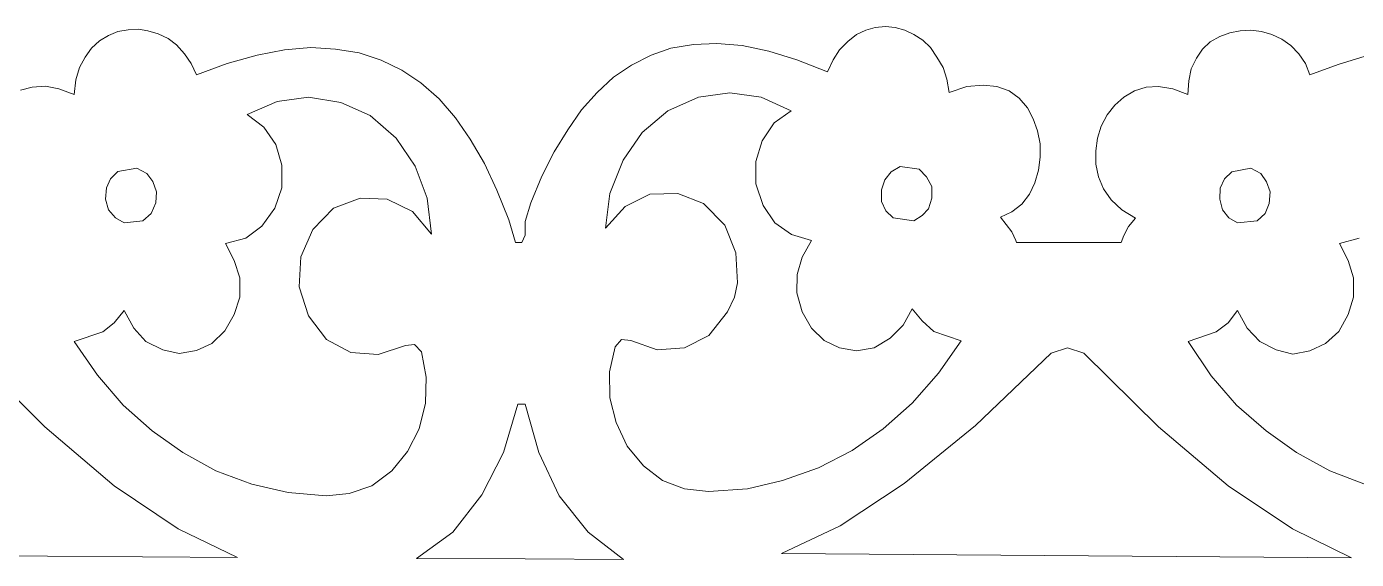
# Model space of a CAD drawing. Header units: inches. Extents: x -3.13 to 3.65, y -3.34 to 4.05.
# Drawn here: x -0.488 to 0.396, y 3.631 to 3.985 of the extents above; entities that cross this region are included whole.
import ezdxf

# ---------------------------------------------------------------- set-up
doc = ezdxf.new("R2010")
doc.units = ezdxf.units.IN
doc.header["$MEASUREMENT"] = 0
doc.layers.add('Katman 1', color=7, linetype='Continuous')

msp = doc.modelspace()

# ---------------------------------------------------------------- linework, layer by layer
at = {"layer": 'Katman 1', "color": 250, "lineweight": 9}
for points in [[(-0.43967, 3.97593), (-0.43967, 3.97593), (-0.43373, 3.97937), (-0.43373, 3.97937)], [(-0.43373, 3.97937), (-0.43373, 3.97937), (-0.42744, 3.98217), (-0.42744, 3.98217)], [(-0.42744, 3.98217), (-0.42744, 3.98217), (-0.42078, 3.98324), (-0.42078, 3.98324)], [(-0.42078, 3.98324), (-0.42078, 3.98324), (-0.4138, 3.98359), (-0.4138, 3.98359)], [(-0.4138, 3.98359), (-0.4138, 3.98359), (-0.40751, 3.98255), (-0.40751, 3.98255)], [(-0.40751, 3.98255), (-0.40751, 3.98255), (-0.40084, 3.98046), (-0.40084, 3.98046)], [(-0.40084, 3.98046), (-0.40084, 3.98046), (-0.39417, 3.9773), (-0.39417, 3.9773)], [(-0.39417, 3.9773), (-0.39417, 3.9773), (-0.38857, 3.9731), (-0.38857, 3.9731)], [(0.05765, 3.97552), (0.05765, 3.97552), (0.06323, 3.98008), (0.06323, 3.98008)], [(0.06323, 3.98008), (0.06323, 3.98008), (0.06954, 3.98288), (0.06954, 3.98288)], [(0.06954, 3.98288), (0.06954, 3.98288), (0.07583, 3.98466), (0.07583, 3.98466)], [(0.07583, 3.98466), (0.07583, 3.98466), (0.0825, 3.98533), (0.0825, 3.98533)], [(0.0825, 3.98533), (0.0825, 3.98533), (0.08912, 3.98466), (0.08912, 3.98466)], [(0.08912, 3.98466), (0.08912, 3.98466), (0.09543, 3.98288), (0.09543, 3.98288)], [(0.09543, 3.98288), (0.09543, 3.98288), (0.10139, 3.98008), (0.10139, 3.98008)], [(0.10139, 3.98008), (0.10139, 3.98008), (0.10734, 3.97621), (0.10734, 3.97621)], [(0.29844, 3.97522), (0.29844, 3.97522), (0.30473, 3.9787), (0.30473, 3.9787)], [(0.30473, 3.9787), (0.30473, 3.9787), (0.31135, 3.98117), (0.31135, 3.98117)], [(0.31135, 3.98117), (0.31135, 3.98117), (0.31833, 3.98255), (0.31833, 3.98255)], [(0.31833, 3.98255), (0.31833, 3.98255), (0.32535, 3.98288), (0.32535, 3.98288)], [(0.32535, 3.98288), (0.32535, 3.98288), (0.33235, 3.98217), (0.33235, 3.98217)], [(0.33235, 3.98217), (0.33235, 3.98217), (0.33936, 3.98008), (0.33936, 3.98008)], [(0.33936, 3.98008), (0.33936, 3.98008), (0.346, 3.97693), (0.346, 3.97693)], [(0.346, 3.97693), (0.346, 3.97693), (0.35196, 3.97275), (0.35196, 3.97275)], [(-0.44918, 3.96506), (-0.44918, 3.96506), (-0.44495, 3.97097), (-0.44495, 3.97097)], [(-0.44495, 3.97097), (-0.44495, 3.97097), (-0.43967, 3.97593), (-0.43967, 3.97593)], [(-0.38857, 3.9731), (-0.38857, 3.9731), (-0.38333, 3.96712), (-0.38333, 3.96712)], [(-0.33504, 3.96644), (-0.33504, 3.96644), (-0.31686, 3.96993), (-0.31686, 3.96993)], [(-0.31686, 3.96993), (-0.31686, 3.96993), (-0.29935, 3.97135), (-0.29935, 3.97135)], [(-0.29935, 3.97135), (-0.29935, 3.97135), (-0.28291, 3.9703), (-0.28291, 3.9703)], [(-0.28291, 3.9703), (-0.28291, 3.9703), (-0.26715, 3.96784), (-0.26715, 3.96784)], [(-0.26715, 3.96784), (-0.26715, 3.96784), (-0.25246, 3.96294), (-0.25246, 3.96294)], [(-0.07322, 3.96644), (-0.07322, 3.96644), (-0.05998, 3.97097), (-0.05998, 3.97097)], [(-0.05998, 3.97097), (-0.05998, 3.97097), (-0.04489, 3.97343), (-0.04489, 3.97343)], [(-0.04489, 3.97343), (-0.04489, 3.97343), (-0.02951, 3.97413), (-0.02951, 3.97413)], [(-0.02951, 3.97413), (-0.02951, 3.97413), (-0.01273, 3.97275), (-0.01273, 3.97275)], [(-0.01273, 3.97275), (-0.01273, 3.97275), (0.00514, 3.9689), (0.00514, 3.9689)], [(0.00514, 3.9689), (0.00514, 3.9689), (0.02369, 3.9633), (0.02369, 3.9633)], [(0.04783, 3.9633), (0.04783, 3.9633), (0.05203, 3.96993), (0.05203, 3.96993)], [(0.05203, 3.96993), (0.05203, 3.96993), (0.05765, 3.97552), (0.05765, 3.97552)], [(0.10734, 3.97621), (0.10734, 3.97621), (0.11259, 3.97135), (0.11259, 3.97135)], [(0.11259, 3.97135), (0.11259, 3.97135), (0.11677, 3.96506), (0.11677, 3.96506)], [(0.28933, 3.96435), (0.28933, 3.96435), (0.29315, 3.9703), (0.29315, 3.9703)], [(0.29315, 3.9703), (0.29315, 3.9703), (0.29844, 3.97522), (0.29844, 3.97522)], [(0.35196, 3.97275), (0.35196, 3.97275), (0.3572, 3.96712), (0.3572, 3.96712)], [(-0.45298, 3.95804), (-0.45298, 3.95804), (-0.44918, 3.96506), (-0.44918, 3.96506)], [(-0.38333, 3.96712), (-0.38333, 3.96712), (-0.3788, 3.96081), (-0.3788, 3.96081)], [(-0.3788, 3.96081), (-0.3788, 3.96081), (-0.37528, 3.95317), (-0.37528, 3.95317)], [(-0.37528, 3.95317), (-0.37528, 3.95317), (-0.35499, 3.96081), (-0.35499, 3.96081)], [(-0.35499, 3.96081), (-0.35499, 3.96081), (-0.33504, 3.96644), (-0.33504, 3.96644)], [(-0.25246, 3.96294), (-0.25246, 3.96294), (-0.23879, 3.95628), (-0.23879, 3.95628)], [(-0.09811, 3.95175), (-0.09811, 3.95175), (-0.08622, 3.95977), (-0.08622, 3.95977)], [(-0.08622, 3.95977), (-0.08622, 3.95977), (-0.07322, 3.96644), (-0.07322, 3.96644)], [(0.02369, 3.9633), (0.02369, 3.9633), (0.04396, 3.95523), (0.04396, 3.95523)], [(0.04396, 3.95523), (0.04396, 3.95523), (0.04783, 3.9633), (0.04783, 3.9633)], [(0.11677, 3.96506), (0.11677, 3.96506), (0.12098, 3.95804), (0.12098, 3.95804)], [(0.2858, 3.95733), (0.2858, 3.95733), (0.28933, 3.96435), (0.28933, 3.96435)], [(0.3572, 3.96712), (0.3572, 3.96712), (0.36178, 3.96081), (0.36178, 3.96081)], [(0.36178, 3.96081), (0.36178, 3.96081), (0.36458, 3.95317), (0.36458, 3.95317)], [(0.36458, 3.95317), (0.36458, 3.95317), (0.38347, 3.96015), (0.38347, 3.96015)], [(0.38347, 3.96015), (0.38347, 3.96015), (0.40131, 3.96577), (0.40131, 3.96577)], [(-0.45544, 3.94999), (-0.45544, 3.94999), (-0.45298, 3.95804), (-0.45298, 3.95804)], [(-0.23879, 3.95628), (-0.23879, 3.95628), (-0.22619, 3.94792), (-0.22619, 3.94792)], [(-0.10896, 3.94159), (-0.10896, 3.94159), (-0.09811, 3.95175), (-0.09811, 3.95175)], [(0.12098, 3.95804), (0.12098, 3.95804), (0.12341, 3.95032), (0.12341, 3.95032)], [(0.12341, 3.95032), (0.12341, 3.95032), (0.12481, 3.94159), (0.12481, 3.94159)], [(0.28409, 3.9493), (0.28409, 3.9493), (0.2858, 3.95733), (0.2858, 3.95733)], [(-0.4922, 3.94299), (-0.4922, 3.94299), (-0.48451, 3.9451), (-0.48451, 3.9451)], [(-0.48451, 3.9451), (-0.48451, 3.9451), (-0.47571, 3.94579), (-0.47571, 3.94579)], [(-0.47571, 3.94579), (-0.47571, 3.94579), (-0.46665, 3.94406), (-0.46665, 3.94406)], [(-0.46665, 3.94406), (-0.46665, 3.94406), (-0.45651, 3.94021), (-0.45651, 3.94021)], [(-0.45651, 3.94021), (-0.45651, 3.94021), (-0.45544, 3.94999), (-0.45544, 3.94999)], [(-0.22619, 3.94792), (-0.22619, 3.94792), (-0.21396, 3.93739), (-0.21396, 3.93739)], [(-0.11947, 3.93006), (-0.11947, 3.93006), (-0.10896, 3.94159), (-0.10896, 3.94159)], [(-0.04173, 3.93843), (-0.04173, 3.93843), (-0.02076, 3.94126), (-0.02076, 3.94126)], [(-0.02076, 3.94126), (-0.02076, 3.94126), (-0.00011, 3.93843), (-0.00011, 3.93843)], [(0.12481, 3.94159), (0.12481, 3.94159), (0.13672, 3.94546), (0.13672, 3.94546)], [(0.13672, 3.94546), (0.13672, 3.94546), (0.14759, 3.9465), (0.14759, 3.9465)], [(0.14759, 3.9465), (0.14759, 3.9465), (0.15666, 3.94546), (0.15666, 3.94546)], [(0.15666, 3.94546), (0.15666, 3.94546), (0.16472, 3.94263), (0.16472, 3.94263)], [(0.16472, 3.94263), (0.16472, 3.94263), (0.17135, 3.93772), (0.17135, 3.93772)], [(0.24102, 3.93843), (0.24102, 3.93843), (0.24802, 3.94263), (0.24802, 3.94263)], [(0.24802, 3.94263), (0.24802, 3.94263), (0.2557, 3.9451), (0.2557, 3.9451)], [(0.2557, 3.9451), (0.2557, 3.9451), (0.26411, 3.94546), (0.26411, 3.94546)], [(0.26411, 3.94546), (0.26411, 3.94546), (0.27355, 3.94406), (0.27355, 3.94406)], [(0.27355, 3.94406), (0.27355, 3.94406), (0.2834, 3.94021), (0.2834, 3.94021)], [(0.2834, 3.94021), (0.2834, 3.94021), (0.28409, 3.9493), (0.28409, 3.9493)], [(-0.32175, 3.93563), (-0.32175, 3.93563), (-0.3417, 3.9269), (-0.3417, 3.9269)], [(-0.30075, 3.93843), (-0.30075, 3.93843), (-0.32175, 3.93563), (-0.32175, 3.93563)], [(-0.27941, 3.93496), (-0.27941, 3.93496), (-0.30075, 3.93843), (-0.30075, 3.93843)], [(-0.25981, 3.92619), (-0.25981, 3.92619), (-0.27941, 3.93496), (-0.27941, 3.93496)], [(-0.21396, 3.93739), (-0.21396, 3.93739), (-0.20312, 3.92476), (-0.20312, 3.92476)], [(-0.06205, 3.92935), (-0.06205, 3.92935), (-0.04173, 3.93843), (-0.04173, 3.93843)], [(-0.00011, 3.93843), (-0.00011, 3.93843), (0.01983, 3.92935), (0.01983, 3.92935)], [(0.17135, 3.93772), (0.17135, 3.93772), (0.17696, 3.93143), (0.17696, 3.93143)], [(0.22981, 3.92657), (0.22981, 3.92657), (0.23506, 3.93319), (0.23506, 3.93319)], [(0.23506, 3.93319), (0.23506, 3.93319), (0.24102, 3.93843), (0.24102, 3.93843)], [(-0.3417, 3.9269), (-0.3417, 3.9269), (-0.33053, 3.9185), (-0.33053, 3.9185)], [(-0.24265, 3.91117), (-0.24265, 3.91117), (-0.25981, 3.92619), (-0.25981, 3.92619)], [(-0.20312, 3.92476), (-0.20312, 3.92476), (-0.1933, 3.91046), (-0.1933, 3.91046)], [(-0.12854, 3.91674), (-0.12854, 3.91674), (-0.11947, 3.93006), (-0.11947, 3.93006)], [(-0.07922, 3.91501), (-0.07922, 3.91501), (-0.06205, 3.92935), (-0.06205, 3.92935)], [(0.01983, 3.92935), (0.01983, 3.92935), (0.00863, 3.92128), (0.00863, 3.92128)], [(0.17696, 3.93143), (0.17696, 3.93143), (0.18079, 3.9241), (0.18079, 3.9241)], [(0.18079, 3.9241), (0.18079, 3.9241), (0.18361, 3.91604), (0.18361, 3.91604)], [(0.22595, 3.91919), (0.22595, 3.91919), (0.22981, 3.92657), (0.22981, 3.92657)], [(-0.33053, 3.9185), (-0.33053, 3.9185), (-0.32244, 3.90692), (-0.32244, 3.90692)], [(-0.13765, 3.90206), (-0.13765, 3.90206), (-0.12854, 3.91674), (-0.12854, 3.91674)], [(-0.0918, 3.89643), (-0.0918, 3.89643), (-0.07922, 3.91501), (-0.07922, 3.91501)], [(0.00863, 3.92128), (0.00863, 3.92128), (0.00058, 3.90941), (0.00058, 3.90941)], [(0.18361, 3.91604), (0.18361, 3.91604), (0.18537, 3.9073), (0.18537, 3.9073)], [(0.22353, 3.91117), (0.22353, 3.91117), (0.22595, 3.91919), (0.22595, 3.91919)], [(-0.32244, 3.90692), (-0.32244, 3.90692), (-0.31857, 3.8933), (-0.31857, 3.8933)], [(-0.23004, 3.89259), (-0.23004, 3.89259), (-0.24265, 3.91117), (-0.24265, 3.91117)], [(-0.1933, 3.91046), (-0.1933, 3.91046), (-0.18385, 3.89434), (-0.18385, 3.89434)], [(0.00058, 3.90941), (0.00058, 3.90941), (-0.00362, 3.89572), (-0.00362, 3.89572)], [(0.18537, 3.9073), (0.18537, 3.9073), (0.18537, 3.89854), (0.18537, 3.89854)], [(0.22246, 3.90276), (0.22246, 3.90276), (0.22353, 3.91117), (0.22353, 3.91117)], [(-0.1457, 3.88594), (-0.1457, 3.88594), (-0.13765, 3.90206), (-0.13765, 3.90206)], [(0.18537, 3.89854), (0.18537, 3.89854), (0.18432, 3.88981), (0.18432, 3.88981)], [(0.22246, 3.89399), (0.22246, 3.89399), (0.22246, 3.90276), (0.22246, 3.90276)], [(-0.42744, 3.8891), (-0.42744, 3.8891), (-0.43235, 3.88419), (-0.43235, 3.88419)], [(-0.41482, 3.89119), (-0.41482, 3.89119), (-0.42744, 3.8891), (-0.42744, 3.8891)], [(-0.40818, 3.88774), (-0.40818, 3.88774), (-0.41482, 3.89119), (-0.41482, 3.89119)], [(-0.31857, 3.8933), (-0.31857, 3.8933), (-0.31857, 3.87825), (-0.31857, 3.87825)], [(-0.22203, 3.87121), (-0.22203, 3.87121), (-0.23004, 3.89259), (-0.23004, 3.89259)], [(-0.18385, 3.89434), (-0.18385, 3.89434), (-0.17578, 3.8765), (-0.17578, 3.8765)], [(-0.10054, 3.87439), (-0.10054, 3.87439), (-0.0918, 3.89643), (-0.0918, 3.89643)], [(-0.00362, 3.89572), (-0.00362, 3.89572), (-0.00362, 3.8807), (-0.00362, 3.8807)], [(0.08212, 3.88347), (0.08212, 3.88347), (0.08634, 3.88872), (0.08634, 3.88872)], [(0.08634, 3.88872), (0.08634, 3.88872), (0.09225, 3.89223), (0.09225, 3.89223)], [(0.09225, 3.89223), (0.09225, 3.89223), (0.10488, 3.89048), (0.10488, 3.89048)], [(0.10488, 3.89048), (0.10488, 3.89048), (0.10979, 3.88556), (0.10979, 3.88556)], [(0.18432, 3.88981), (0.18432, 3.88981), (0.18186, 3.88141), (0.18186, 3.88141)], [(0.22419, 3.88556), (0.22419, 3.88556), (0.22246, 3.89399), (0.22246, 3.89399)], [(0.31276, 3.88872), (0.31276, 3.88872), (0.30784, 3.88419), (0.30784, 3.88419)], [(0.32535, 3.89119), (0.32535, 3.89119), (0.31276, 3.88872), (0.31276, 3.88872)], [(0.33202, 3.88774), (0.33202, 3.88774), (0.32535, 3.89119), (0.32535, 3.89119)], [(-0.43235, 3.88419), (-0.43235, 3.88419), (-0.43513, 3.87825), (-0.43513, 3.87825)], [(-0.40433, 3.88245), (-0.40433, 3.88245), (-0.40818, 3.88774), (-0.40818, 3.88774)], [(-0.40189, 3.87545), (-0.40189, 3.87545), (-0.40433, 3.88245), (-0.40433, 3.88245)], [(-0.15305, 3.8681), (-0.15305, 3.8681), (-0.1457, 3.88594), (-0.1457, 3.88594)], [(-0.00362, 3.8807), (-0.00362, 3.8807), (0.00129, 3.86634), (0.00129, 3.86634)], [(0.08003, 3.87687), (0.08003, 3.87687), (0.08212, 3.88347), (0.08212, 3.88347)], [(0.10979, 3.88556), (0.10979, 3.88556), (0.11328, 3.87896), (0.11328, 3.87896)], [(0.18186, 3.88141), (0.18186, 3.88141), (0.17837, 3.87405), (0.17837, 3.87405)], [(0.22737, 3.87754), (0.22737, 3.87754), (0.22419, 3.88556), (0.22419, 3.88556)], [(0.30784, 3.88419), (0.30784, 3.88419), (0.30509, 3.87788), (0.30509, 3.87788)], [(0.33587, 3.88208), (0.33587, 3.88208), (0.33202, 3.88774), (0.33202, 3.88774)], [(0.33829, 3.87545), (0.33829, 3.87545), (0.33587, 3.88208), (0.33587, 3.88208)], [(-0.43513, 3.87825), (-0.43513, 3.87825), (-0.43584, 3.87054), (-0.43584, 3.87054)], [(-0.43584, 3.87054), (-0.43584, 3.87054), (-0.43373, 3.86354), (-0.43373, 3.86354)], [(-0.40226, 3.8681), (-0.40226, 3.8681), (-0.40189, 3.87545), (-0.40189, 3.87545)], [(-0.31857, 3.87825), (-0.31857, 3.87825), (-0.32313, 3.86459), (-0.32313, 3.86459)], [(-0.28432, 3.86459), (-0.28432, 3.86459), (-0.26648, 3.87121), (-0.26648, 3.87121)], [(-0.26648, 3.87121), (-0.26648, 3.87121), (-0.24861, 3.87054), (-0.24861, 3.87054)], [(-0.24861, 3.87054), (-0.24861, 3.87054), (-0.23181, 3.86252), (-0.23181, 3.86252)], [(-0.21919, 3.84743), (-0.21919, 3.84743), (-0.22203, 3.87121), (-0.22203, 3.87121)], [(-0.17578, 3.8765), (-0.17578, 3.8765), (-0.16776, 3.85687), (-0.16776, 3.85687)], [(-0.10338, 3.85128), (-0.10338, 3.85128), (-0.10054, 3.87439), (-0.10054, 3.87439)], [(-0.07394, 3.87405), (-0.07394, 3.87405), (-0.09043, 3.86565), (-0.09043, 3.86565)], [(-0.05542, 3.87439), (-0.05542, 3.87439), (-0.07394, 3.87405), (-0.07394, 3.87405)], [(-0.03829, 3.86774), (-0.03829, 3.86774), (-0.05542, 3.87439), (-0.05542, 3.87439)], [(0.08003, 3.86914), (0.08003, 3.86914), (0.08003, 3.87687), (0.08003, 3.87687)], [(0.11328, 3.87121), (0.11328, 3.87121), (0.11114, 3.86425), (0.11114, 3.86425)], [(0.11328, 3.87896), (0.11328, 3.87896), (0.11328, 3.87121), (0.11328, 3.87121)], [(0.17837, 3.87405), (0.17837, 3.87405), (0.17313, 3.86739), (0.17313, 3.86739)], [(0.23261, 3.8702), (0.23261, 3.8702), (0.22737, 3.87754), (0.22737, 3.87754)], [(0.30509, 3.87788), (0.30509, 3.87788), (0.30473, 3.87054), (0.30473, 3.87054)], [(0.30473, 3.87054), (0.30473, 3.87054), (0.30646, 3.86354), (0.30646, 3.86354)], [(0.3376, 3.86774), (0.3376, 3.86774), (0.33829, 3.87545), (0.33829, 3.87545)], [(-0.43373, 3.86354), (-0.43373, 3.86354), (-0.42918, 3.8583), (-0.42918, 3.8583)], [(-0.4054, 3.86109), (-0.4054, 3.86109), (-0.40226, 3.8681), (-0.40226, 3.8681)], [(-0.32313, 3.86459), (-0.32313, 3.86459), (-0.33191, 3.8527), (-0.33191, 3.8527)], [(-0.29793, 3.85056), (-0.29793, 3.85056), (-0.28432, 3.86459), (-0.28432, 3.86459)], [(-0.23181, 3.86252), (-0.23181, 3.86252), (-0.21919, 3.84743), (-0.21919, 3.84743)], [(-0.15689, 3.85585), (-0.15689, 3.85585), (-0.15305, 3.8681), (-0.15305, 3.8681)], [(-0.09043, 3.86565), (-0.09043, 3.86565), (-0.10338, 3.85128), (-0.10338, 3.85128)], [(-0.02426, 3.85339), (-0.02426, 3.85339), (-0.03829, 3.86774), (-0.03829, 3.86774)], [(0.00129, 3.86634), (0.00129, 3.86634), (0.00898, 3.85481), (0.00898, 3.85481)], [(0.08283, 3.86285), (0.08283, 3.86285), (0.08003, 3.86914), (0.08003, 3.86914)], [(0.08774, 3.8583), (0.08774, 3.8583), (0.08283, 3.86285), (0.08283, 3.86285)], [(0.11114, 3.86425), (0.11114, 3.86425), (0.10696, 3.85967), (0.10696, 3.85967)], [(0.16648, 3.86214), (0.16648, 3.86214), (0.15912, 3.85865), (0.15912, 3.85865)], [(0.17313, 3.86739), (0.17313, 3.86739), (0.16648, 3.86214), (0.16648, 3.86214)], [(0.23964, 3.86354), (0.23964, 3.86354), (0.23261, 3.8702), (0.23261, 3.8702)], [(0.2487, 3.85794), (0.2487, 3.85794), (0.23964, 3.86354), (0.23964, 3.86354)], [(0.30646, 3.86354), (0.30646, 3.86354), (0.31064, 3.8583), (0.31064, 3.8583)], [(0.3348, 3.86109), (0.3348, 3.86109), (0.3376, 3.86774), (0.3376, 3.86774)], [(-0.42918, 3.8583), (-0.42918, 3.8583), (-0.42322, 3.85481), (-0.42322, 3.85481)], [(-0.42322, 3.85481), (-0.42322, 3.85481), (-0.411, 3.85619), (-0.411, 3.85619)], [(-0.411, 3.85619), (-0.411, 3.85619), (-0.4054, 3.86109), (-0.4054, 3.86109)], [(-0.16776, 3.85687), (-0.16776, 3.85687), (-0.1632, 3.84183), (-0.1632, 3.84183)], [(-0.15689, 3.84674), (-0.15689, 3.84674), (-0.15689, 3.85585), (-0.15689, 3.85585)], [(-0.01693, 3.83485), (-0.01693, 3.83485), (-0.02426, 3.85339), (-0.02426, 3.85339)], [(0.00898, 3.85481), (0.00898, 3.85481), (0.0202, 3.84712), (0.0202, 3.84712)], [(0.10139, 3.85619), (0.10139, 3.85619), (0.08774, 3.8583), (0.08774, 3.8583)], [(0.10696, 3.85967), (0.10696, 3.85967), (0.10139, 3.85619), (0.10139, 3.85619)], [(0.15912, 3.85865), (0.15912, 3.85865), (0.16648, 3.84887), (0.16648, 3.84887)], [(0.24417, 3.85236), (0.24417, 3.85236), (0.2487, 3.85794), (0.2487, 3.85794)], [(0.31064, 3.8583), (0.31064, 3.8583), (0.31657, 3.85481), (0.31657, 3.85481)], [(0.31657, 3.85481), (0.31657, 3.85481), (0.32953, 3.85619), (0.32953, 3.85619)], [(0.32953, 3.85619), (0.32953, 3.85619), (0.3348, 3.86109), (0.3348, 3.86109)], [(-0.34242, 3.84465), (-0.34242, 3.84465), (-0.35602, 3.84116), (-0.35602, 3.84116)], [(-0.33191, 3.8527), (-0.33191, 3.8527), (-0.34242, 3.84465), (-0.34242, 3.84465)], [(-0.30599, 3.83239), (-0.30599, 3.83239), (-0.29793, 3.85056), (-0.29793, 3.85056)], [(-0.15901, 3.84183), (-0.15901, 3.84183), (-0.15689, 3.84674), (-0.15689, 3.84674)], [(0.0202, 3.84712), (0.0202, 3.84712), (0.03347, 3.84325), (0.03347, 3.84325)], [(0.16648, 3.84887), (0.16648, 3.84887), (0.16926, 3.84325), (0.16926, 3.84325)], [(0.23926, 3.84183), (0.23926, 3.84183), (0.24102, 3.84641), (0.24102, 3.84641)], [(0.24102, 3.84641), (0.24102, 3.84641), (0.24417, 3.85236), (0.24417, 3.85236)], [(0.39745, 3.84465), (0.39745, 3.84465), (0.38418, 3.84116), (0.38418, 3.84116)], [(-0.35602, 3.84116), (-0.35602, 3.84116), (-0.35013, 3.82994), (-0.35013, 3.82994)], [(-0.1632, 3.84183), (-0.1632, 3.84183), (-0.15901, 3.84183), (-0.15901, 3.84183)], [(0.03347, 3.84325), (0.03347, 3.84325), (0.02718, 3.83205), (0.02718, 3.83205)], [(0.16926, 3.84325), (0.16926, 3.84325), (0.16963, 3.84183), (0.16963, 3.84183)], [(0.16963, 3.84183), (0.16963, 3.84183), (0.23926, 3.84183), (0.23926, 3.84183)], [(0.38418, 3.84116), (0.38418, 3.84116), (0.39009, 3.82994), (0.39009, 3.82994)], [(-0.35013, 3.82994), (-0.35013, 3.82994), (-0.34657, 3.81841), (-0.34657, 3.81841)], [(-0.30704, 3.81245), (-0.30704, 3.81245), (-0.30599, 3.83239), (-0.30599, 3.83239)], [(-0.01584, 3.81492), (-0.01584, 3.81492), (-0.01693, 3.83485), (-0.01693, 3.83485)], [(0.02718, 3.83205), (0.02718, 3.83205), (0.024, 3.8205), (0.024, 3.8205)], [(0.39009, 3.82994), (0.39009, 3.82994), (0.39358, 3.81841), (0.39358, 3.81841)], [(-0.34657, 3.81841), (-0.34657, 3.81841), (-0.34657, 3.80544), (-0.34657, 3.80544)], [(0.024, 3.8205), (0.024, 3.8205), (0.02369, 3.80825), (0.02369, 3.80825)], [(0.39358, 3.81841), (0.39358, 3.81841), (0.39358, 3.80544), (0.39358, 3.80544)], [(-0.30075, 3.79318), (-0.30075, 3.79318), (-0.30704, 3.81245), (-0.30704, 3.81245)], [(-0.01765, 3.80544), (-0.01765, 3.80544), (-0.01584, 3.81492), (-0.01584, 3.81492)], [(-0.34657, 3.80544), (-0.34657, 3.80544), (-0.35013, 3.79389), (-0.35013, 3.79389)], [(-0.02251, 3.79565), (-0.02251, 3.79565), (-0.01765, 3.80544), (-0.01765, 3.80544)], [(0.02369, 3.80825), (0.02369, 3.80825), (0.02718, 3.79565), (0.02718, 3.79565)], [(0.39358, 3.80544), (0.39358, 3.80544), (0.39009, 3.79389), (0.39009, 3.79389)], [(-0.42322, 3.79667), (-0.42322, 3.79667), (-0.42989, 3.78831), (-0.42989, 3.78831)], [(-0.41695, 3.78482), (-0.41695, 3.78482), (-0.42322, 3.79667), (-0.42322, 3.79667)], [(-0.35013, 3.79389), (-0.35013, 3.79389), (-0.35642, 3.78307), (-0.35642, 3.78307)], [(-0.28888, 3.77744), (-0.28888, 3.77744), (-0.30075, 3.79318), (-0.30075, 3.79318)], [(-0.03478, 3.77991), (-0.03478, 3.77991), (-0.02251, 3.79565), (-0.02251, 3.79565)], [(0.02718, 3.79565), (0.02718, 3.79565), (0.03347, 3.78482), (0.03347, 3.78482)], [(0.09439, 3.78691), (0.09439, 3.78691), (0.1003, 3.79776), (0.1003, 3.79776)], [(0.1003, 3.79776), (0.1003, 3.79776), (0.10696, 3.78969), (0.10696, 3.78969)], [(0.31657, 3.79667), (0.31657, 3.79667), (0.31029, 3.78831), (0.31029, 3.78831)], [(0.32293, 3.78482), (0.32293, 3.78482), (0.31657, 3.79667), (0.31657, 3.79667)], [(0.39009, 3.79389), (0.39009, 3.79389), (0.3838, 3.78274), (0.3838, 3.78274)], [(-0.4376, 3.78236), (-0.4376, 3.78236), (-0.45651, 3.77607), (-0.45651, 3.77607)], [(-0.42989, 3.78831), (-0.42989, 3.78831), (-0.4376, 3.78236), (-0.4376, 3.78236)], [(-0.40889, 3.77607), (-0.40889, 3.77607), (-0.41695, 3.78482), (-0.41695, 3.78482)], [(-0.35642, 3.78307), (-0.35642, 3.78307), (-0.36515, 3.77467), (-0.36515, 3.77467)], [(0.03347, 3.78482), (0.03347, 3.78482), (0.04187, 3.77676), (0.04187, 3.77676)], [(0.08561, 3.77816), (0.08561, 3.77816), (0.09439, 3.78691), (0.09439, 3.78691)], [(0.10696, 3.78969), (0.10696, 3.78969), (0.11467, 3.78274), (0.11467, 3.78274)], [(0.11467, 3.78274), (0.11467, 3.78274), (0.13288, 3.7764), (0.13288, 3.7764)], [(0.30226, 3.78236), (0.30226, 3.78236), (0.28371, 3.77607), (0.28371, 3.77607)], [(0.31029, 3.78831), (0.31029, 3.78831), (0.30226, 3.78236), (0.30226, 3.78236)], [(0.33131, 3.77607), (0.33131, 3.77607), (0.32293, 3.78482), (0.32293, 3.78482)], [(0.3838, 3.78274), (0.3838, 3.78274), (0.37505, 3.77467), (0.37505, 3.77467)], [(-0.45651, 3.77607), (-0.45651, 3.77607), (-0.44109, 3.75365), (-0.44109, 3.75365)], [(-0.39769, 3.77047), (-0.39769, 3.77047), (-0.40889, 3.77607), (-0.40889, 3.77607)], [(-0.36515, 3.77467), (-0.36515, 3.77467), (-0.37528, 3.77009), (-0.37528, 3.77009)], [(-0.27275, 3.76869), (-0.27275, 3.76869), (-0.28888, 3.77744), (-0.28888, 3.77744)], [(-0.23039, 3.77396), (-0.23039, 3.77396), (-0.23639, 3.77325), (-0.23639, 3.77325)], [(-0.22585, 3.76905), (-0.22585, 3.76905), (-0.23039, 3.77396), (-0.23039, 3.77396)], [(-0.09705, 3.77254), (-0.09705, 3.77254), (-0.09285, 3.77744), (-0.09285, 3.77744)], [(-0.09285, 3.77744), (-0.09285, 3.77744), (-0.08656, 3.77676), (-0.08656, 3.77676)], [(-0.08656, 3.77676), (-0.08656, 3.77676), (-0.06907, 3.77047), (-0.06907, 3.77047)], [(-0.05089, 3.77187), (-0.05089, 3.77187), (-0.03478, 3.77991), (-0.03478, 3.77991)], [(0.04187, 3.77676), (0.04187, 3.77676), (0.05203, 3.77187), (0.05203, 3.77187)], [(0.07509, 3.77187), (0.07509, 3.77187), (0.08561, 3.77816), (0.08561, 3.77816)], [(0.13288, 3.7764), (0.13288, 3.7764), (0.11781, 3.75504), (0.11781, 3.75504)], [(0.28371, 3.77607), (0.28371, 3.77607), (0.29911, 3.75329), (0.29911, 3.75329)], [(0.34213, 3.77047), (0.34213, 3.77047), (0.33131, 3.77607), (0.33131, 3.77607)], [(0.37505, 3.77467), (0.37505, 3.77467), (0.36458, 3.76976), (0.36458, 3.76976)], [(-0.52578, 3.76869), (-0.52578, 3.76869), (-0.47609, 3.71935), (-0.47609, 3.71935)], [(-0.38686, 3.768), (-0.38686, 3.768), (-0.39769, 3.77047), (-0.39769, 3.77047)], [(-0.37528, 3.77009), (-0.37528, 3.77009), (-0.38686, 3.768), (-0.38686, 3.768)], [(-0.25452, 3.76731), (-0.25452, 3.76731), (-0.27275, 3.76869), (-0.27275, 3.76869)], [(-0.23639, 3.77325), (-0.23639, 3.77325), (-0.25452, 3.76731), (-0.25452, 3.76731)], [(-0.22272, 3.75227), (-0.22272, 3.75227), (-0.22585, 3.76905), (-0.22585, 3.76905)], [(-0.10091, 3.75576), (-0.10091, 3.75576), (-0.09705, 3.77254), (-0.09705, 3.77254)], [(-0.06907, 3.77047), (-0.06907, 3.77047), (-0.05089, 3.77187), (-0.05089, 3.77187)], [(0.05203, 3.77187), (0.05203, 3.77187), (0.06323, 3.76976), (0.06323, 3.76976)], [(0.06323, 3.76976), (0.06323, 3.76976), (0.07509, 3.77187), (0.07509, 3.77187)], [(0.1423, 3.72007), (0.1423, 3.72007), (0.19272, 3.76833), (0.19272, 3.76833)], [(0.19272, 3.76833), (0.19272, 3.76833), (0.20357, 3.77187), (0.20357, 3.77187)], [(0.20357, 3.77187), (0.20357, 3.77187), (0.21441, 3.76833), (0.21441, 3.76833)], [(0.21441, 3.76833), (0.21441, 3.76833), (0.26411, 3.71935), (0.26411, 3.71935)], [(0.35333, 3.76763), (0.35333, 3.76763), (0.34213, 3.77047), (0.34213, 3.77047)], [(0.36458, 3.76976), (0.36458, 3.76976), (0.35333, 3.76763), (0.35333, 3.76763)], [(-0.10054, 3.73862), (-0.10054, 3.73862), (-0.10091, 3.75576), (-0.10091, 3.75576)], [(-0.44109, 3.75365), (-0.44109, 3.75365), (-0.42393, 3.73371), (-0.42393, 3.73371)], [(-0.22306, 3.73513), (-0.22306, 3.73513), (-0.22272, 3.75227), (-0.22272, 3.75227)], [(0.11781, 3.75504), (0.11781, 3.75504), (0.1003, 3.73513), (0.1003, 3.73513)], [(0.29911, 3.75329), (0.29911, 3.75329), (0.31591, 3.73371), (0.31591, 3.73371)], [(-0.09633, 3.72218), (-0.09633, 3.72218), (-0.10054, 3.73862), (-0.10054, 3.73862)], [(-0.42393, 3.73371), (-0.42393, 3.73371), (-0.40469, 3.71656), (-0.40469, 3.71656)], [(-0.22726, 3.71798), (-0.22726, 3.71798), (-0.22306, 3.73513), (-0.22306, 3.73513)], [(-0.1618, 3.73442), (-0.1618, 3.73442), (-0.17125, 3.7022), (-0.17125, 3.7022)], [(-0.15689, 3.73442), (-0.15689, 3.73442), (-0.1618, 3.73442), (-0.1618, 3.73442)], [(-0.14781, 3.7022), (-0.14781, 3.7022), (-0.15689, 3.73442), (-0.15689, 3.73442)], [(0.1003, 3.73513), (0.1003, 3.73513), (0.08107, 3.71798), (0.08107, 3.71798)], [(0.31591, 3.73371), (0.31591, 3.73371), (0.33551, 3.71656), (0.33551, 3.71656)], [(-0.08902, 3.70642), (-0.08902, 3.70642), (-0.09633, 3.72218), (-0.09633, 3.72218)], [(-0.47609, 3.71935), (-0.47609, 3.71935), (-0.42989, 3.68015), (-0.42989, 3.68015)], [(-0.40469, 3.71656), (-0.40469, 3.71656), (-0.38442, 3.7022), (-0.38442, 3.7022)], [(-0.23496, 3.70287), (-0.23496, 3.70287), (-0.22726, 3.71798), (-0.22726, 3.71798)], [(0.08107, 3.71798), (0.08107, 3.71798), (0.06043, 3.70357), (0.06043, 3.70357)], [(0.0951, 3.68155), (0.0951, 3.68155), (0.1423, 3.72007), (0.1423, 3.72007)], [(0.26411, 3.71935), (0.26411, 3.71935), (0.31029, 3.68015), (0.31029, 3.68015)], [(0.33551, 3.71656), (0.33551, 3.71656), (0.3558, 3.7022), (0.3558, 3.7022)], [(-0.24546, 3.68998), (-0.24546, 3.68998), (-0.23496, 3.70287), (-0.23496, 3.70287)], [(-0.0782, 3.69346), (-0.0782, 3.69346), (-0.08902, 3.70642), (-0.08902, 3.70642)], [(0.06043, 3.70357), (0.06043, 3.70357), (0.03805, 3.69207), (0.03805, 3.69207)], [(-0.38442, 3.7022), (-0.38442, 3.7022), (-0.36231, 3.68998), (-0.36231, 3.68998)], [(-0.17125, 3.7022), (-0.17125, 3.7022), (-0.18561, 3.6742), (-0.18561, 3.6742)], [(-0.13416, 3.67348), (-0.13416, 3.67348), (-0.14781, 3.7022), (-0.14781, 3.7022)], [(0.3558, 3.7022), (0.3558, 3.7022), (0.37785, 3.68998), (0.37785, 3.68998)], [(-0.36231, 3.68998), (-0.36231, 3.68998), (-0.33855, 3.6812), (-0.33855, 3.6812)], [(-0.25877, 3.68015), (-0.25877, 3.68015), (-0.24546, 3.68998), (-0.24546, 3.68998)], [(-0.06558, 3.68369), (-0.06558, 3.68369), (-0.0782, 3.69346), (-0.0782, 3.69346)], [(0.03805, 3.69207), (0.03805, 3.69207), (0.01422, 3.68369), (0.01422, 3.68369)], [(0.37785, 3.68998), (0.37785, 3.68998), (0.40165, 3.68086), (0.40165, 3.68086)], [(-0.42989, 3.68015), (-0.42989, 3.68015), (-0.38753, 3.65148), (-0.38753, 3.65148)], [(-0.33855, 3.6812), (-0.33855, 3.6812), (-0.31439, 3.67559), (-0.31439, 3.67559)], [(-0.27379, 3.67489), (-0.27379, 3.67489), (-0.25877, 3.68015), (-0.25877, 3.68015)], [(-0.05089, 3.67806), (-0.05089, 3.67806), (-0.06558, 3.68369), (-0.06558, 3.68369)], [(-0.03511, 3.67631), (-0.03511, 3.67631), (-0.05089, 3.67806), (-0.05089, 3.67806)], [(-0.00922, 3.67806), (-0.00922, 3.67806), (-0.03511, 3.67631), (-0.03511, 3.67631)], [(0.01422, 3.68369), (0.01422, 3.68369), (-0.00922, 3.67806), (-0.00922, 3.67806)], [(0.05241, 3.65355), (0.05241, 3.65355), (0.0951, 3.68155), (0.0951, 3.68155)], [(0.31029, 3.68015), (0.31029, 3.68015), (0.353, 3.65148), (0.353, 3.65148)], [(-0.31439, 3.67559), (-0.31439, 3.67559), (-0.28919, 3.67348), (-0.28919, 3.67348)], [(-0.28919, 3.67348), (-0.28919, 3.67348), (-0.27379, 3.67489), (-0.27379, 3.67489)], [(-0.18561, 3.6742), (-0.18561, 3.6742), (-0.20483, 3.64935), (-0.20483, 3.64935)], [(-0.11489, 3.64935), (-0.11489, 3.64935), (-0.13416, 3.67348), (-0.13416, 3.67348)], [(-0.38753, 3.65148), (-0.38753, 3.65148), (-0.348, 3.63253), (-0.348, 3.63253)], [(0.01354, 3.63504), (0.01354, 3.63504), (0.05241, 3.65355), (0.05241, 3.65355)], [(0.353, 3.65148), (0.353, 3.65148), (0.3922, 3.63222), (0.3922, 3.63222)], [(-0.20483, 3.64935), (-0.20483, 3.64935), (-0.22901, 3.63186), (-0.22901, 3.63186)], [(-0.09147, 3.63117), (-0.09147, 3.63117), (-0.11489, 3.64935), (-0.11489, 3.64935)], [(-0.348, 3.63253), (-0.348, 3.63253), (-0.72704, 3.63504), (-0.72704, 3.63504)], [(0.3922, 3.63222), (0.3922, 3.63222), (0.01354, 3.63504), (0.01354, 3.63504)], [(-0.22901, 3.63186), (-0.22901, 3.63186), (-0.15689, 3.6315), (-0.15689, 3.6315)], [(-0.15689, 3.6315), (-0.15689, 3.6315), (-0.09147, 3.63117), (-0.09147, 3.63117)]]:
    msp.add_open_spline(points, degree=3, dxfattribs=at)

doc.saveas('drawing.dxf')
